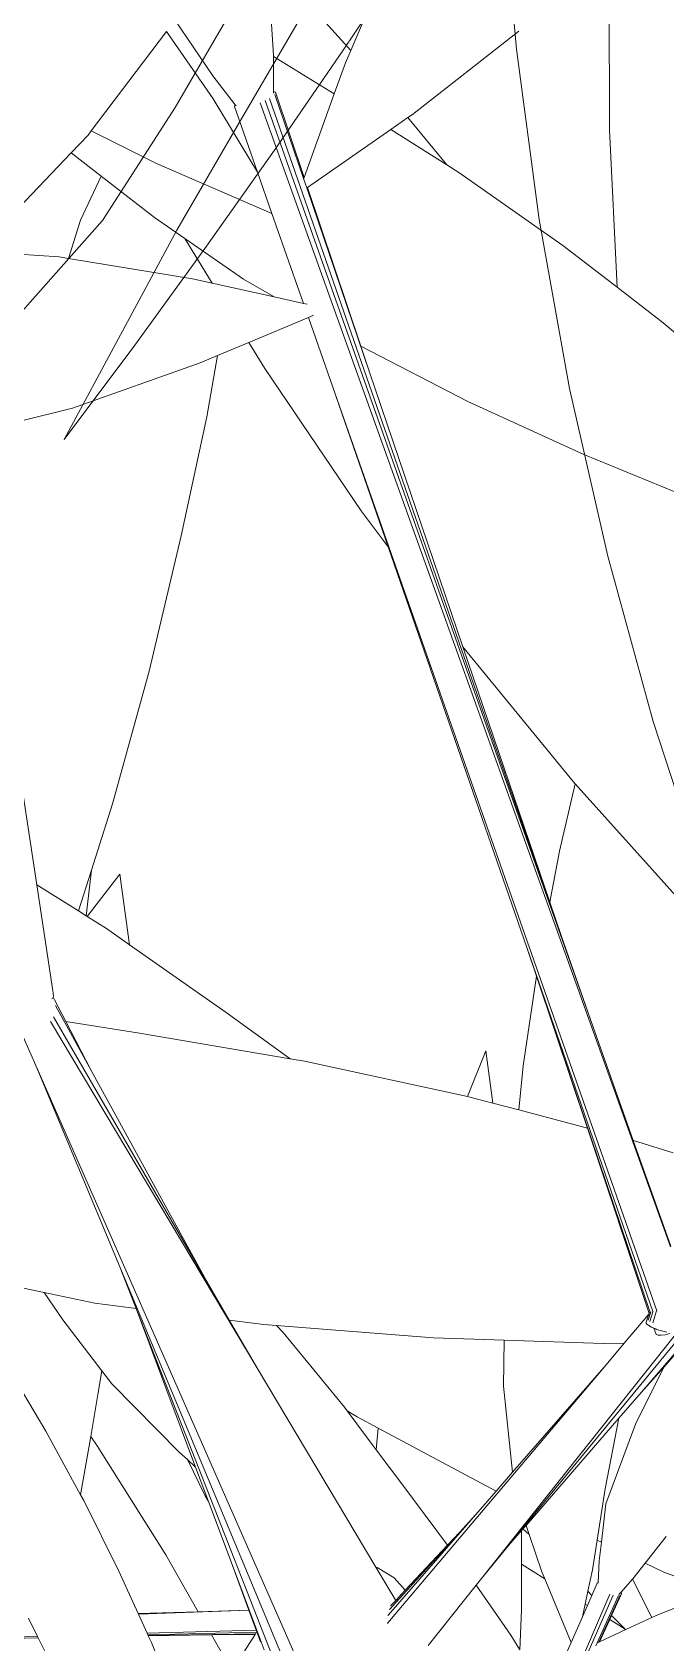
# Model space of a CAD drawing. Header units: millimetres. Extents: x 8 to 218431, y 13 to 56484.
# Drawn here: x 41406.3 to 41479.3, y 11136 to 11321.4 of the extents above; entities that cross this region are included whole.
import ezdxf

# ---------------------------------------------------------------- set-up
doc = ezdxf.new("R2010")
doc.units = ezdxf.units.MM
doc.header["$MEASUREMENT"] = 0
doc.layers.add('Edges', color=7, linetype='Continuous', lineweight=18)

# ---------------------------------------------------------------- blocks, each defined once
blk = doc.blocks.new('BAMBOOPLAN')
at = {"layer": 'Edges'}
for p, q in [((-2.5159, 9.1545), (-2.4231, 8.8879)), ((-2.8537, 9.0724), (-2.8681, 8.8726)), ((-2.6169, 8.9931), (-2.7378, 8.8064)), ((-3.0485, 8.9726), (-2.8681, 8.8726)), ((-3.048, 8.9718), (-2.9858, 8.824)), ((-2.4231, 8.8879), (-2.3268, 8.6473)), ((-2.8681, 8.8726), (-2.8697, 8.8506)), ((-3.158, 8.826), (-3.0689, 8.7591)), ((-2.8697, 8.8506), (-2.8705, 8.7963)), ((-3.1647, 8.8033), (-3.2286, 8.6085)), ((-3.1647, 8.8033), (-3.0564, 8.7235)), ((-2.9858, 8.824), (-2.985, 8.8218)), ((-2.985, 8.8218), (-2.8705, 8.7963)), ((-2.985, 8.8218), (-2.966, 8.7675)), ((-2.7378, 8.8064), (-2.7432, 8.799)), ((-2.8705, 8.7963), (-2.8727, 8.6503)), ((-2.7432, 8.799), (-2.7634, 8.7714)), ((-2.7432, 8.799), (-2.6574, 8.7462)), ((-3.0689, 8.7591), (-3.0185, 8.726)), ((-1.974, 7.4927), (-2.9743, 8.7488)), ((-2.0657, 7.6089), (-2.9687, 8.7544)), ((-2.9634, 8.7674), (-2.966, 8.7675)), ((-2.966, 8.7675), (-2.9652, 8.7651)), ((-2.9619, 8.7661), (-2.9634, 8.7674)), ((-2.9623, 8.7634), (-2.8727, 8.648)), ((-2.9619, 8.7661), (-2.8727, 8.6503)), ((-2.7634, 8.7714), (-2.8621, 8.6365)), ((-2.7634, 8.7714), (-2.6574, 8.7462)), ((-2.6574, 8.7462), (-2.6347, 8.7407)), ((-3.0564, 8.7235), (-2.9479, 8.6334)), ((-3.0189, 8.7231), (-3.0185, 8.726)), ((-3.0189, 8.7231), (-2.9479, 8.6334)), ((-3.0185, 8.726), (-3.0167, 8.7248)), ((-1.7285, 7.1836), (-2.9809, 8.7428)), ((-2.6347, 8.7407), (-2.4338, 8.6832)), ((-2.4338, 8.6832), (-2.3268, 8.6473)), ((-2.8727, 8.6503), (-2.8727, 8.648)), ((-2.8727, 8.648), (-2.8629, 8.6354)), ((-2.3268, 8.6473), (-2.2359, 8.6167)), ((-2.9479, 8.6334), (-2.9032, 8.5769)), ((-2.8621, 8.6365), (-2.8629, 8.6354)), ((-2.8629, 8.6354), (-2.6663, 8.3823)), ((-2.8621, 8.6365), (-2.6939, 8.4181)), ((-2.2359, 8.6167), (-2.0359, 8.5402)), ((-3.2314, 8.6002), (-3.2481, 8.5635)), ((-3.2286, 8.6085), (-3.2314, 8.6002)), ((-3.2286, 8.6085), (-3.1094, 8.5925)), ((-3.1094, 8.5925), (-2.9032, 8.5769)), ((-3.2481, 8.5635), (-3.3004, 8.4491)), ((-3.2481, 8.5635), (-3.189, 8.5434)), ((-2.9032, 8.5769), (-2.8058, 8.4539)), ((-3.189, 8.5434), (-3.1975, 8.4637)), ((-3.189, 8.5434), (-3.0837, 8.5076)), ((-3.0837, 8.5076), (-3.0251, 8.4911)), ((-3.0251, 8.4911), (-2.9586, 8.4365)), ((-3.0251, 8.4911), (-2.9124, 8.4593)), ((-3.1975, 8.4637), (-3.1952, 8.3976)), ((-2.9124, 8.4593), (-2.8548, 8.4483)), ((-2.8058, 8.4539), (-2.7994, 8.4546)), ((-3.1952, 8.3976), (-2.9918, 8.4327)), ((-2.9918, 8.4327), (-2.9586, 8.4365)), ((-2.9586, 8.4365), (-2.8548, 8.4483)), ((-2.8701, 8.3638), (-2.7907, 8.4348)), ((-2.8548, 8.4483), (-2.8058, 8.4539)), ((-2.7907, 8.4348), (-2.784, 8.4408)), ((-2.7907, 8.4348), (-2.715, 8.3392)), ((-2.6939, 8.4181), (-2.4979, 8.3897)), ((-2.6939, 8.4181), (-2.6663, 8.3823)), ((-3.3488, 8.3572), (-3.211, 8.3949)), ((-3.211, 8.3949), (-3.1952, 8.3976)), ((-2.6663, 8.3823), (-2.3734, 8.0051)), ((-2.4979, 8.3897), (-2.2889, 8.3692)), ((-2.9116, 8.3266), (-2.8701, 8.3638)), ((-2.8701, 8.3638), (-2.8313, 8.3319)), ((-2.2889, 8.3692), (-2.1041, 8.3588)), ((-2.9348, 8.3058), (-2.9116, 8.3266)), ((-2.9116, 8.3266), (-2.8952, 8.2256)), ((-2.8313, 8.3319), (-2.6047, 8.1624)), ((-2.715, 8.3392), (-2.5436, 8.1209)), ((-2.715, 8.3392), (-1.7153, 7.0763)), ((-3.1088, 8.1671), (-2.9348, 8.3058)), ((-2.8952, 8.2256), (-2.8712, 8.0265)), ((-3.1793, 8.1213), (-3.1088, 8.1671)), ((-2.6047, 8.1624), (-2.5436, 8.1209)), ((-2.5436, 8.1209), (-2.1116, 7.5705)), ((-2.8712, 8.0265), (-2.8485, 7.7988)), ((-2.3734, 8.0051), (-2.3707, 8.0033)), ((-2.3734, 8.0051), (-2.1013, 7.6548)), ((-2.3707, 8.0033), (-2.1298, 7.855)), ((-2.1298, 7.855), (-2.1255, 7.8526)), ((-2.1255, 7.8526), (-2.1137, 7.7394)), ((-2.1255, 7.8526), (-1.8827, 7.718)), ((-2.9086, 7.4062), (-3.1373, 7.8418)), ((-2.8485, 7.7988), (-2.8344, 7.5728)), ((-2.1137, 7.7394), (-2.1013, 7.6548)), ((-2.1013, 7.6548), (-2.0657, 7.6089)), ((-1.974, 7.4927), (-2.0657, 7.6089)), ((-2.8344, 7.5728), (-2.8316, 7.4587)), ((-2.0823, 7.5326), (-2.1116, 7.5705)), ((-2.1116, 7.5705), (-1.7212, 7.0733)), ((-2.0823, 7.5326), (-2.0546, 7.3859)), ((-2.0252, 7.4588), (-2.0823, 7.5326)), ((-1.8437, 7.329), (-1.974, 7.4927)), ((-2.8316, 7.4587), (-2.8315, 7.4584)), ((-2.8316, 7.4587), (-2.8298, 7.388)), ((-2.8315, 7.4584), (-2.8152, 7.3846)), ((-2.7849, 7.4674), (-2.8129, 7.3841)), ((-2.7849, 7.4674), (-2.7319, 7.3629)), ((-1.7249, 7.0706), (-2.0252, 7.4588)), ((-1.9214, 7.3233), (-2.0252, 7.4588)), ((-2.9086, 7.4062), (-2.8298, 7.388)), ((-2.8268, 7.2503), (-2.9086, 7.4062)), ((-2.8298, 7.388), (-2.8152, 7.3846)), ((-2.8152, 7.3846), (-2.8129, 7.3841)), ((-2.8129, 7.3841), (-2.7765, 7.3757)), ((-2.7765, 7.3757), (-2.7319, 7.3629)), ((-2.1208, 7.389), (-2.1251, 7.3082)), ((-2.1208, 7.389), (-2.0818, 7.3116)), ((-2.0546, 7.3859), (-2.0381, 7.3148)), ((-2.7319, 7.3629), (-2.5453, 7.3095)), ((-2.0381, 7.3148), (-1.9214, 7.3233)), ((-1.7262, 7.0683), (-1.9214, 7.3233)), ((-1.8437, 7.329), (-1.8433, 7.329)), ((-1.7285, 7.1843), (-1.8437, 7.329)), ((-1.8433, 7.329), (-1.775, 7.3312)), ((-2.5453, 7.3095), (-2.4208, 7.2719)), ((-2.3976, 7.2757), (-2.1251, 7.3082)), ((-2.1251, 7.3082), (-2.121, 7.3087)), ((-2.121, 7.3087), (-2.0818, 7.3116)), ((-2.0818, 7.3116), (-2.0381, 7.3148)), ((-2.6726, 7.2303), (-2.4208, 7.2719)), ((-2.4208, 7.2719), (-2.3976, 7.2757)), ((-2.8252, 7.2473), (-2.8268, 7.2503)), ((-2.8252, 7.2473), (-2.8225, 7.2418)), ((-2.8237, 7.2369), (-2.8232, 7.2378)), ((-2.8232, 7.2378), (-2.8228, 7.2403)), ((-2.8228, 7.2403), (-2.8225, 7.2418)), ((-2.8228, 7.2403), (-2.8193, 7.2369)), ((-2.8193, 7.2369), (-2.8228, 7.2403)), ((-2.8193, 7.2369), (-2.79, 7.2091)), ((-2.8144, 7.2286), (-2.7242, 7.1468)), ((-2.4267, 6.877), (-2.8116, 7.21)), ((-2.79, 7.2091), (-2.6726, 7.2303)), ((-2.79, 7.2091), (-2.7242, 7.1468)), ((-2.3048, 6.7715), (-2.8139, 7.2008)), ((-2.8545, 7.1698), (-2.8128, 7.1247)), ((-2.7242, 7.1468), (-2.4267, 6.877)), ((-2.8128, 7.1247), (-2.5745, 6.8568)), ((-2.8128, 7.1247), (-2.039, 6.2888)), ((-1.7161, 7.0765), (-1.7161, 7.0763)), ((-1.7153, 7.0763), (-1.715, 7.076)), ((-1.8444, 6.5661), (-1.6727, 7.0532)), ((-1.82, 6.632), (-1.6603, 7.0617)), ((-1.7261, 7.0669), (-1.7486, 7.0087)), ((-1.7262, 7.0683), (-1.7261, 7.0701)), ((-1.7261, 7.0682), (-1.7262, 7.0683)), ((-1.7259, 7.0589), (-1.7261, 7.0682)), ((-1.7261, 7.0669), (-1.7261, 7.0682)), ((-1.726, 7.0604), (-1.7261, 7.0669)), ((-1.726, 7.0604), (-1.7258, 7.0531)), ((-1.7258, 7.0531), (-1.7257, 7.0517)), ((-1.7257, 7.0517), (-1.7238, 7.0503)), ((-1.7248, 7.0704), (-1.7249, 7.0706)), ((-1.7243, 7.0716), (-1.7243, 7.0718)), ((-1.724, 7.0576), (-1.7243, 7.0716)), ((-1.7238, 7.0503), (-1.7202, 7.0492)), ((-1.7212, 7.0733), (-1.721, 7.0729)), ((-1.7209, 7.0735), (-1.7209, 7.073)), ((-1.7209, 7.073), (-1.7204, 7.0565)), ((-1.7161, 7.0763), (-1.7153, 7.0556)), ((-1.6469, 7.0635), (-1.6957, 6.9418)), ((-1.7202, 7.0492), (-1.7151, 7.0484)), ((-1.7151, 7.0484), (-1.7108, 7.048)), ((-1.7108, 7.048), (-1.7049, 7.0405)), ((-1.7108, 7.048), (-1.7106, 7.048)), ((-1.7096, 7.0467), (-1.7106, 7.048)), ((-1.7106, 7.048), (-1.709, 7.0478)), ((-1.709, 7.0478), (-1.7073, 7.0478)), ((-1.7065, 7.0468), (-1.7073, 7.0478)), ((-1.7073, 7.0478), (-1.7022, 7.0477)), ((-1.7049, 7.0405), (-1.7037, 7.0391)), ((-1.7037, 7.0391), (-1.7005, 7.0392)), ((-1.7022, 7.0477), (-1.6952, 7.0479)), ((-1.7005, 7.0392), (-1.6958, 7.0408)), ((-1.6958, 7.0408), (-1.6897, 7.0438)), ((-1.6952, 7.0479), (-1.6884, 7.0485)), ((-1.6897, 7.0438), (-1.6827, 7.0481)), ((-1.6536, 7.0425), (-1.6744, 6.9928)), ((-1.937, 6.9491), (-1.7808, 6.9973)), ((-1.7808, 6.9973), (-1.7486, 7.0087)), ((-1.7486, 7.0087), (-1.7653, 6.9655)), ((-1.6744, 6.9928), (-1.6957, 6.9418)), ((-1.6744, 6.9928), (-1.6879, 6.8885)), ((-2.0483, 6.9148), (-1.937, 6.9491)), ((-1.7653, 6.9655), (-1.9661, 6.4466)), ((-1.937, 6.9491), (-1.9137, 6.8772)), ((-1.7653, 6.9655), (-1.8531, 6.7479)), ((-1.6957, 6.9418), (-1.7169, 6.889)), ((-2.299, 6.8498), (-2.0483, 6.9148)), ((-2.3754, 6.8326), (-2.4267, 6.877)), ((-1.9137, 6.8772), (-1.8531, 6.7479)), ((-1.7169, 6.889), (-1.8037, 6.6725)), ((-1.7169, 6.889), (-1.7, 6.7717)), ((-1.6879, 6.8885), (-1.691, 6.7488)), ((-2.5745, 6.8568), (-2.0663, 6.2858)), ((-2.5322, 6.8072), (-2.5745, 6.8568)), ((-2.3754, 6.8326), (-2.3195, 6.8444)), ((-2.3195, 6.8444), (-2.299, 6.8498)), ((-2.299, 6.8498), (-2.2852, 6.8422)), ((-2.2852, 6.8422), (-2.1494, 6.7588)), ((-2.3048, 6.7715), (-2.3754, 6.8326)), ((-2.6784, 6.776), (-2.5938, 6.7865)), ((-2.5938, 6.7865), (-2.5267, 6.8006)), ((-2.1172, 6.32), (-2.5322, 6.8072)), ((-2.5267, 6.8006), (-2.5322, 6.8072)), ((-2.3488, 6.5857), (-2.5267, 6.8006)), ((-2.8294, 6.7574), (-2.6784, 6.776)), ((-2.6784, 6.776), (-2.6347, 6.7435)), ((-2.0147, 6.527), (-2.3048, 6.7715)), ((-2.1494, 6.7588), (-2.1433, 6.7547)), ((-1.7, 6.7717), (-1.6852, 6.6877)), ((-2.6347, 6.7435), (-2.5465, 6.6851)), ((-2.1433, 6.7547), (-2.1244, 6.7508)), ((-2.1433, 6.7547), (-2.0774, 6.7099)), ((-2.1244, 6.7508), (-2.0857, 6.7446)), ((-2.0857, 6.7446), (-2.0774, 6.7099)), ((-2.0857, 6.7446), (-1.8684, 6.71)), ((-1.8531, 6.7479), (-1.8684, 6.71)), ((-1.691, 6.7488), (-1.6774, 6.6868)), ((-2.0774, 6.7099), (-2.0169, 6.6688)), ((-1.8684, 6.71), (-1.8875, 6.6627)), ((-1.58, 6.7305), (-1.5982, 6.6776)), ((-2.5465, 6.6851), (-2.5402, 6.6495)), ((-2.5465, 6.6851), (-2.524, 6.6702)), ((-1.6852, 6.6877), (-1.6774, 6.6868)), ((-1.6852, 6.6877), (-1.6766, 6.6391)), ((-1.6774, 6.6868), (-1.6708, 6.6569)), ((-2.524, 6.6702), (-2.3817, 6.6)), ((-2.0169, 6.6688), (-1.9152, 6.5995)), ((-1.8875, 6.6627), (-1.9695, 6.4595)), ((-1.9032, 6.6263), (-1.8875, 6.6627)), ((-1.8078, 6.6624), (-1.82, 6.632)), ((-1.8065, 6.6654), (-1.8078, 6.6624)), ((-1.8078, 6.6624), (-1.7896, 6.6097)), ((-1.8037, 6.6725), (-1.8065, 6.6654)), ((-1.8065, 6.6654), (-1.7939, 6.66)), ((-1.8037, 6.6725), (-1.7939, 6.66)), ((-1.7939, 6.66), (-1.754, 6.6089)), ((-1.6708, 6.6569), (-1.6608, 6.6225)), ((-1.5982, 6.6776), (-1.6089, 6.6467)), ((-1.5982, 6.6776), (-1.5644, 6.6736)), ((-1.5644, 6.6736), (-1.4714, 6.6718)), ((-1.4714, 6.6718), (-1.5475, 6.6073)), ((-2.6012, 6.5615), (-2.7004, 6.6456)), ((-2.5402, 6.6495), (-2.5284, 6.5769)), ((-1.9708, 6.4692), (-1.9032, 6.6263)), ((-1.9152, 6.5995), (-1.9032, 6.6263)), ((-1.8444, 6.5661), (-1.82, 6.632)), ((-1.6766, 6.6391), (-1.6721, 6.6033)), ((-1.6093, 6.6459), (-1.6201, 6.6199)), ((-1.6089, 6.6467), (-1.6093, 6.6459)), ((-1.6093, 6.6459), (-1.5587, 6.5965)), ((-2.3817, 6.6), (-2.3657, 6.5931)), ((-1.9567, 6.507), (-1.9152, 6.5995)), ((-1.7896, 6.6097), (-1.7457, 6.5996)), ((-1.7896, 6.6097), (-1.7651, 6.5384)), ((-1.754, 6.6089), (-1.7457, 6.5996)), ((-1.7457, 6.5996), (-1.6706, 6.5147)), ((-1.6721, 6.6033), (-1.6637, 6.5991)), ((-1.6721, 6.6033), (-1.6695, 6.5819)), ((-1.6708, 6.1559), (-1.6362, 6.6107)), ((-1.6678, 6.1522), (-1.6308, 6.6109)), ((-1.6619, 6.6207), (-1.6637, 6.5991)), ((-1.6608, 6.6225), (-1.6619, 6.6207)), ((-1.6608, 6.6225), (-1.6605, 6.6215)), ((-1.6223, 6.6129), (-1.6303, 6.523)), ((-1.6197, 6.6145), (-1.6276, 6.5303)), ((-1.6185, 6.6164), (-1.6222, 6.5786)), ((-1.6201, 6.6199), (-1.6221, 6.6152)), ((-1.6188, 6.6184), (-1.6201, 6.6199)), ((-1.6185, 6.6164), (-1.6188, 6.6184)), ((-1.5475, 6.6073), (-1.5587, 6.5965)), ((-2.5284, 6.5769), (-2.5136, 6.5661)), ((-2.5284, 6.5769), (-2.5128, 6.4809)), ((-2.3657, 6.5931), (-2.3185, 6.5464)), ((-2.3657, 6.5931), (-2.3488, 6.5857)), ((-2.3105, 6.5394), (-2.3488, 6.5857)), ((-1.6695, 6.5819), (-1.6652, 6.581)), ((-1.6695, 6.5819), (-1.6668, 6.5607)), ((-1.6652, 6.581), (-1.6668, 6.5607)), ((-1.6637, 6.5991), (-1.6652, 6.581)), ((-1.6222, 6.5786), (-1.6229, 6.5712)), ((-1.6222, 6.5786), (-1.5937, 6.5644)), ((-1.5587, 6.5965), (-1.5924, 6.5641)), ((-2.5128, 6.4809), (-2.6012, 6.5615)), ((-2.5136, 6.5661), (-2.348, 6.4333)), ((-2.3185, 6.5464), (-2.3105, 6.5394)), ((-1.8913, 6.4332), (-1.8491, 6.5528)), ((-1.8491, 6.5528), (-1.8444, 6.5661)), ((-1.8491, 6.5528), (-1.7687, 6.4938)), ((-1.6668, 6.5607), (-1.6706, 6.5147)), ((-1.6229, 6.5712), (-1.6269, 6.531)), ((-1.5924, 6.5641), (-1.6269, 6.531)), ((-1.6229, 6.5712), (-1.5937, 6.5644)), ((-1.5937, 6.5644), (-1.5924, 6.5641)), ((-2.2427, 6.4575), (-2.3105, 6.5394)), ((-2.0128, 6.527), (-2.0147, 6.527)), ((-1.9662, 6.486), (-2.0147, 6.527)), ((-1.9807, 6.5199), (-2.0128, 6.527)), ((-1.9567, 6.507), (-1.9807, 6.5199)), ((-1.7651, 6.5384), (-1.7464, 6.4755)), ((-1.6276, 6.5303), (-1.6296, 6.5284)), ((-1.6269, 6.531), (-1.6276, 6.5303)), ((-1.9662, 6.486), (-1.9567, 6.507)), ((-1.7687, 6.4938), (-1.7464, 6.4755)), ((-1.6706, 6.5147), (-1.6785, 6.4198)), ((-2.5051, 6.4739), (-2.5128, 6.4809)), ((-2.4124, 6.383), (-2.5051, 6.4739)), ((-1.9712, 6.4748), (-1.9662, 6.486)), ((-1.9712, 6.4682), (-1.9708, 6.4692)), ((-2.1894, 6.392), (-2.2427, 6.4575)), ((-2.144, 6.3383), (-2.2427, 6.4575)), ((-1.9695, 6.4595), (-1.97, 6.4583)), ((-1.9663, 6.446), (-1.9664, 6.4458)), ((-1.9661, 6.4466), (-1.9663, 6.4462)), ((-2.348, 6.4333), (-2.2672, 6.3623)), ((-2.1892, 6.3918), (-2.3586, 6.3263)), ((-2.1894, 6.392), (-2.2672, 6.3623)), ((-2.1892, 6.3918), (-2.1894, 6.392)), ((-2.1673, 6.3649), (-2.1892, 6.3918)), ((-2.3594, 6.3271), (-2.4124, 6.383)), ((-2.2672, 6.3623), (-2.3594, 6.3271)), ((-2.335, 6.3014), (-2.1673, 6.3649)), ((-2.3329, 6.2992), (-2.1655, 6.3617)), ((-2.1653, 6.3624), (-2.1673, 6.3649)), ((-2.1543, 6.3489), (-2.1653, 6.3624)), ((-2.1663, 6.3589), (-2.3321, 6.2983)), ((-2.1666, 6.3576), (-2.2342, 6.3333)), ((-2.1666, 6.3576), (-2.1834, 6.2883)), ((-2.1663, 6.3589), (-2.1666, 6.3576)), ((-2.1661, 6.3598), (-2.1663, 6.3589)), ((-2.3586, 6.3263), (-2.3594, 6.3271)), ((-2.335, 6.3014), (-2.3586, 6.3263)), ((-2.2342, 6.3333), (-2.3319, 6.2981)), ((-2.2342, 6.3333), (-2.1886, 6.2932)), ((-2.3329, 6.2992), (-2.335, 6.3014)), ((-2.3321, 6.2983), (-2.3329, 6.2992)), ((-2.3319, 6.2981), (-2.3321, 6.2983)), ((-2.3233, 6.2891), (-2.3319, 6.2981)), ((-2.2381, 6.1924), (-2.3233, 6.2891)), ((-2.5037, 6.2377), (-2.5275, 6.261)), ((-2.9203, 6.0801), (-2.5037, 6.2377)), ((-2.7646, 6.1379), (-2.502, 6.236)), ((-2.502, 6.236), (-2.5037, 6.2377)), ((-2.481, 6.2154), (-2.502, 6.236)), ((2.9374, -7.1128), (2.822, -6.8544)), ((2.6686, -7.2077), (2.7198, -7.0137)), ((3.0643, -7.3657), (2.9374, -7.1128)), ((2.4381, -7.3867), (2.4809, -7.1695)), ((2.5445, -7.3829), (2.5834, -7.1876)), ((2.6152, -7.4001), (2.6686, -7.2077)), ((3.2024, -7.6125), (3.0643, -7.3657)), ((2.3857, -7.6017), (2.4381, -7.3867)), ((2.5063, -7.5768), (2.5445, -7.3829)), ((2.5599, -7.5905), (2.6152, -7.4001)), ((2.5063, -7.5768), (2.4436, -7.9632)), ((2.3094, -7.7851), (2.3857, -7.6017)), ((2.5026, -7.7784), (2.5599, -7.5905)), ((3.3515, -7.8525), (3.2024, -7.6125)), ((2.4436, -7.9632), (2.5026, -7.7784)), ((3.5111, -8.0853), (3.3515, -7.8525)), ((3.6808, -8.3101), (3.5111, -8.0853))]:
    blk.add_line(p, q, dxfattribs=at)

msp = doc.modelspace()

# ---------------------------------------------------------------- block references
at = {"xscale": 69.97983938875464, "yscale": 69.97983938875464, "zscale": 69.97983938875464, "rotation": 340.9588725647666}
for p in [(41430.14, 11857.07), (41430.14, 10666.9)]:
    msp.add_blockref('BAMBOOPLAN', p, dxfattribs=at)

doc.saveas('drawing.dxf')
